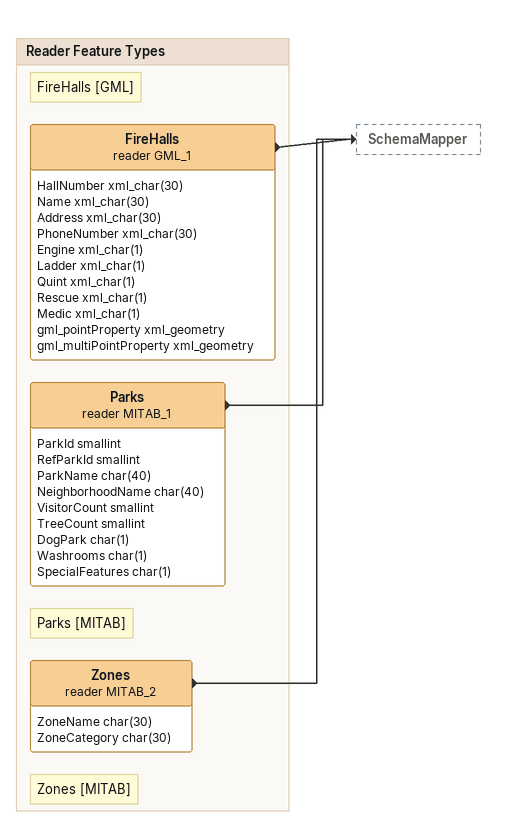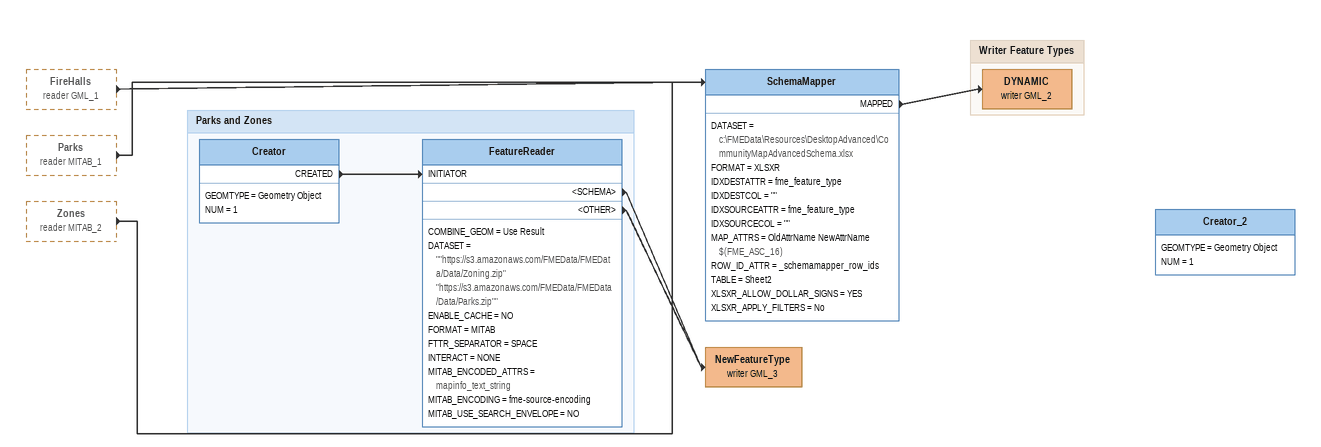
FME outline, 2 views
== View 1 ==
Bookmark: Reader Feature Types
Note: FireHalls [GML]
FireHalls (reader GML_1)
    attributes: HallNumber xml_char(30), Name xml_char(30), Address xml_char(30), PhoneNumber xml_char(30), Engine xml_char(1), Ladder xml_char(1), Quint xml_char(1), Rescue xml_char(1), Medic xml_char(1), gml_pointProperty xml_geometry, gml_multiPointProperty xml_geometry
    -> SchemaMapper
Note: Parks [MITAB]
Parks (reader MITAB_1)
    attributes: ParkId smallint, RefParkId smallint, ParkName char(40), NeighborhoodName char(40), VisitorCount smallint, TreeCount smallint, DogPark char(1), Washrooms char(1), SpecialFeatures char(1)
    -> SchemaMapper
Note: Zones [MITAB]
Zones (reader MITAB_2)
    attributes: ZoneName char(30), ZoneCategory char(30)
    -> SchemaMapper

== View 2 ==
FireHalls (reader GML_1) [outside]
    -> SchemaMapper
Parks (reader MITAB_1) [outside]
    -> SchemaMapper
Zones (reader MITAB_2) [outside]
    -> SchemaMapper
SchemaMapper
    DATASET = c:\FMEData\Resources\DesktopAdvanced\CommunityMapAdvancedSchema.xlsx
    FORMAT = XLSXR
    IDXDESTATTR = fme_feature_type
    IDXDESTCOL = ""
    IDXSOURCEATTR = fme_feature_type
    IDXSOURCECOL = ""
    MAP_ATTRS = OldAttrName NewAttrName $(FME_ASC_16)
    ROW_ID_ATTR = _schemamapper_row_ids
    TABLE = Sheet2
    XLSXR_ALLOW_DOLLAR_SIGNS = YES
    XLSXR_APPLY_FILTERS = No
    MAPPED -> DYNAMIC (writer GML_2)
NewFeatureType (writer GML_3)
Creator_2
    GEOMTYPE = Geometry Object
    NUM = 1

Bookmark: Writer Feature Types
DYNAMIC (writer GML_2)

Bookmark: Parks and Zones
Creator
    GEOMTYPE = Geometry Object
    NUM = 1
    CREATED -> FeatureReader [INITIATOR]
FeatureReader
    COMBINE_GEOM = Use Result
    DATASET = ""https://s3.amazonaws.com/FMEData/FMEData/Data/Zoning.zip" "https://s3.amazonaws.com/FMEData/FMEData/Data/Parks.zip""
    ENABLE_CACHE = NO
    FORMAT = MITAB
    FTTR_SEPARATOR = SPACE
    INTERACT = NONE
    MITAB_ENCODED_ATTRS = mapinfo_text_string
    MITAB_ENCODING = fme-source-encoding
    MITAB_USE_SEARCH_ENVELOPE = NO
    <SCHEMA> -> NewFeatureType (writer GML_3)
    <OTHER> -> NewFeatureType (writer GML_3)
